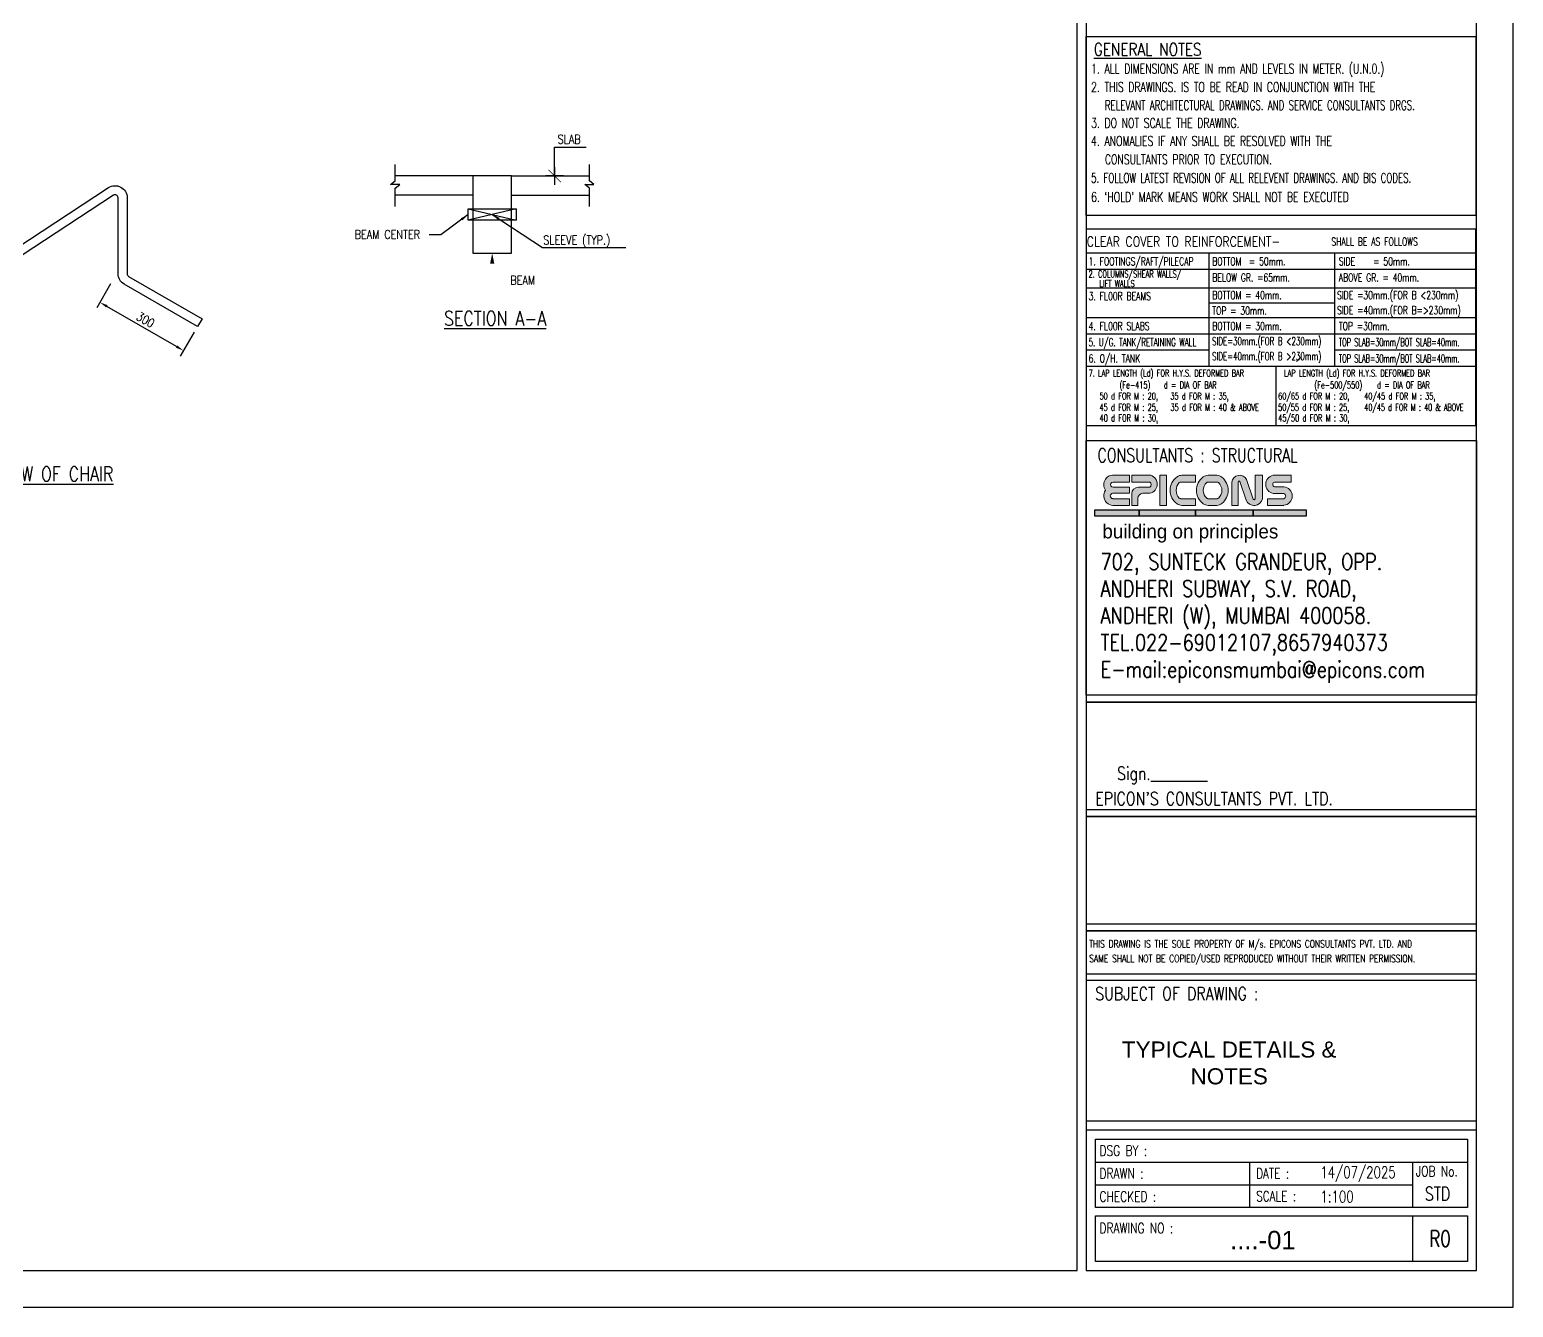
# Model space of a CAD drawing. Extents: x 324505 to 1272425, y -526289 to -156124.
# Drawn here: x 404063 to 450220, y -348663 to -308915 of the extents above; entities that cross this region are included whole.
import ezdxf
from ezdxf.enums import TextEntityAlignment as Align

# ---------------------------------------------------------------- set-up
doc = ezdxf.new("R2010")
doc.units = 0
doc.header["$LTSCALE"] = 500
doc.header["$MEASUREMENT"] = 0
doc.header["$PDMODE"] = 35
doc.header["$PDSIZE"] = -15
doc.layers.get('DEFPOINTS').update_dxf_attribs({"color": 4})
doc.layers.add('00 ECPL LOGO', color=250, linetype='Continuous', lineweight=20)
doc.layers.add('HEADING-TXT', color=1, linetype='Continuous', lineweight=25)
for name, color, linetype in [('CUTOUT2', 9, 'Continuous'), ('DIM', 5, 'Continuous'), ('DIM1', 5, 'Continuous'), ('note t', 2, 'Continuous'), ('notes', 1, 'Continuous'), ('REINFORCEMENT', 6, 'Continuous'), ('S-CONCRET LINE', 4, 'Continuous'), ('S-R.C.C. PILE CAP', 40, 'Continuous'), ('S-SLEEVE', 2, 'Continuous'), ('S-TEXT', 2, 'Continuous'), ('S-TEXT-1', 4, 'Continuous'), ('S-TITLE', 6, 'Continuous'), ('s_TITILE', 9, 'Continuous'), ('ss_TITILE', 9, 'Continuous'), ('TEXT1', 2, 'Continuous'), ('TITLE', 4, 'Continuous')]:
    doc.layers.add(name, color=color, linetype=linetype)
doc.styles.add('1PTT-GFC Sheet$0$1PTT-GFC Sheet$0$a-texts', font='simplex.shx', dxfattribs={"width": 0.75})
doc.styles.add('a-textb', font='arial.ttf')
doc.styles.add('a-texts', font='simplex.shx', dxfattribs={"width": 0.75})
doc.styles.add('D', font='simplex.shx', dxfattribs={"height": 200})
doc.styles.add('ROMANS', font='simplex.shx', dxfattribs={"width": 0.8, "height": 275, "bigfont": 'bigfont.shx'})
doc.styles.add('ROMENT', font='simplex.shx', dxfattribs={"bigfont": 'bigfont.shx'})
doc.styles.add('VA_ROOM_TEXT', font='GOTHIC.TTF')
doc.dimstyles.new('dim10', dxfattribs={"dimtxt": 250, "dimasz": 250, "dimexe": 200, "dimexo": 200, "dimgap": 100, "dimtad": 1, "dimdec": 0, "dimlfac": 0.1, "dimzin": 0, "dimdsep": 46, "dimtxsty": 'ROMANS', "dimcen": 0, "dimclrd": 5, "dimclre": 5, "dimclrt": 4, "dimadec": 0, "dimazin": 0, "dimtfac": 1, "dimtdec": 0, "dimtix": 1, "dimtofl": 0, "dimtmove": 2, "dimatfit": 3, "dimfxl": 0, "dimtolj": 1, "dimtzin": 0, "dimlwd": -1, "dimlwe": -1, "dimarcsym": 0})
doc.dimstyles.new('dim100', dxfattribs={"dimtxt": 250, "dimasz": 250, "dimexe": 200, "dimexo": 200, "dimgap": 100, "dimtad": 1, "dimdec": 0, "dimzin": 0, "dimdsep": 46, "dimtxsty": 'ROMANS', "dimcen": 0, "dimclrd": 5, "dimclre": 5, "dimclrt": 4, "dimadec": 0, "dimazin": 0, "dimtfac": 1, "dimtdec": 0, "dimtix": 1, "dimtofl": 0, "dimtmove": 2, "dimatfit": 3, "dimfxl": 0, "dimtolj": 1, "dimtzin": 0, "dimlwd": -1, "dimlwe": -1, "dimarcsym": 0})
doc.dimstyles.new('INT$7', dxfattribs={"dimtxt": 9, "dimasz": 8, "dimexe": 8, "dimexo": 3, "dimgap": 2, "dimtad": 1, "dimdec": 0, "dimzin": 0, "dimdsep": 46, "dimtxsty": 'ROMANS', "dimblk": 'DIMTICK', "dimcen": -0.25, "dimclrd": 5, "dimclre": 5, "dimclrt": 4, "dimadec": 0, "dimazin": 0, "dimtfac": 1, "dimtdec": 0, "dimtix": 1, "dimtofl": 0, "dimtmove": 2, "dimatfit": 3, "dimldrblk": 'DIMTICK', "dimfxl": 0, "dimtolj": 1, "dimtzin": 0, "dimarcsym": 0})

# ---------------------------------------------------------------- blocks, each defined once
blk = doc.blocks.new('zw$155A')
at = {"layer": '00 ECPL LOGO'}
h = blk.add_hatch(color=152, dxfattribs=at)
h.dxf.hatch_style = 1
h.paths.add_polyline_path([(79640, 17972), (79640, 18120), (79271, 18120, 0.261636), (79116, 18033, 0.285841), (79118, 17796, 0.344902), (79145, 17521, 0.204992), (79277, 17465), (79640, 17465), (79640, 17610), (79286, 17610, -1), (79277, 17727), (79640, 17727), (79640, 17861), (79286, 17861, -1), (79283, 17972)])
h = blk.add_hatch(color=152, dxfattribs=at)
h.dxf.hatch_style = 1
h.paths.add_polyline_path([(80107, 18120), (79689, 18120), (79689, 17972), (80086, 17972, -0.440545), (80086, 17861), (79834, 17861, 0.414214), (79689, 17716), (79689, 17465), (79825, 17465), (79825, 17618, -0.414214), (79934, 17727), (80086, 17727, 0.757811)])
h.paths.add_polyline_path([(80446, 18120), (80304, 18120), (80304, 17465), (80446, 17465)])
h.paths.add_polyline_path([(81081, 18120), (80782, 18120, 0.154275), (80677, 18087, 0.519672), (80677, 17498, 0.154275), (80782, 17465), (81081, 17465), (81081, 17610), (80750, 17610, -0.210356), (80723, 17622, -0.388707), (80723, 17960, -0.210356), (80750, 17972), (81081, 17972)])
h.paths.add_polyline_path([(81540, 18120), (81355, 18120, 0.159018), (81248, 18085, 0.507969), (81248, 17500, 0.159018), (81355, 17465), (81540, 17465, 0.173791), (81656, 17506, 0.472311), (81656, 18078, 0.173791)])
h.paths.add_polyline_path([(81553, 17972, -0.185052), (81577, 17962, -0.445894), (81577, 17619, -0.185052), (81553, 17610), (81348, 17610, -0.185052), (81323, 17619, -0.445894), (81323, 17962, -0.185052), (81348, 17972)], flags=16)
h.paths.add_polyline_path([(82190, 18031, 0.723435), (81870, 17972), (81870, 17465), (82011, 17465), (82011, 17972, -0.723435), (82047, 17986), (82181, 17579, 0.724077), (82538, 17610), (82538, 18120), (82376, 18120), (82376, 17612, -0.755661), (82333, 17598)])
h.paths.add_polyline_path([(83163, 18120), (82770, 18120, 0.823713), (82770, 17724), (83001, 17724, -0.713272), (83001, 17610), (82649, 17610), (82649, 17465), (83001, 17465, 0.900309), (83001, 17871), (82798, 17871, -0.746931), (82798, 17972), (83163, 17972)])
at = {"layer": 'S-TEXT'}
h = blk.add_hatch(color=142, dxfattribs=at)
h.dxf.hatch_style = 1
h.paths.add_polyline_path([(78890, 17369), (78890, 17231), (79850, 17231), (79850, 17369)])
h = blk.add_hatch(color=9, dxfattribs=at)
h.dxf.hatch_style = 1
h.paths.add_polyline_path([(79850, 17369), (81076, 17369), (81076, 17231), (79850, 17231)])
h = blk.add_hatch(color=142, dxfattribs=at)
h.dxf.hatch_style = 1
h.paths.add_polyline_path([(81076, 17231), (82333, 17231), (82333, 17369), (81076, 17369)])
h = blk.add_hatch(color=4, dxfattribs=at)
h.dxf.hatch_style = 1
h.paths.add_polyline_path([(82333, 17369), (82333, 17231), (83486, 17231), (83486, 17369)])
at = {"layer": '00 ECPL LOGO', "color": 152}
for p, q in [((79640, 18120, 0), (79271, 18120, 0)), ((80107, 18120, 0), (79689, 18120, 0)), ((80304, 18120, 0), (80446, 18120, 0)), ((80304, 18120, 0), (80304, 17465, 0)), ((80446, 18120, 0), (80446, 17465, 0)), ((80782, 18120, 0), (81081, 18120, 0)), ((81081, 17972, 0), (81081, 18120, 0)), ((81355, 18120, 0), (81540, 18120, 0)), ((82376, 18120, 0), (82538, 18120, 0)), ((82538, 18120, 0), (82376, 18120, 0)), ((82376, 18120, 0), (82376, 17610, 0)), ((82538, 18120, 0), (82538, 17610, 0)), ((82770, 18120, 0), (83163, 18120, 0)), ((83163, 18120, 0), (82770, 18120, 0)), ((83163, 17972, 0), (83163, 18120, 0)), ((79286, 17972, 0), (79640, 17972, 0)), ((79640, 17861, 0), (79286, 17861, 0)), ((79640, 17727, 0), (79640, 17861, 0)), ((80086, 17861, 0), (79834, 17861, 0)), ((80750, 17972, 0), (81081, 17972, 0)), ((81348, 17972, 0), (81553, 17972, 0)), ((81870, 17972, 0), (81870, 17465, 0)), ((82011, 17972, 0), (82011, 17465, 0)), ((82047, 17986, 0), (82181, 17579, 0)), ((82190, 18031, 0), (82333, 17598, 0)), ((82538, 17972, 0), (82538, 17972, 0)), ((82798, 17972, 0), (83163, 17972, 0)), ((83001, 17871, 0), (82798, 17871, 0)), ((79277, 17727, 0), (79640, 17727, 0)), ((79640, 17610, 0), (79277, 17610, 0)), ((79277, 17465, 0), (79640, 17465, 0)), ((79640, 17465, 0), (79640, 17610, 0)), ((79689, 17716, 0), (79689, 17465, 0)), ((79689, 17465, 0), (79825, 17465, 0)), ((79825, 17618, 0), (79825, 17465, 0)), ((79934, 17727, 0), (80086, 17727, 0)), ((80304, 17465, 0), (80446, 17465, 0)), ((80750, 17610, 0), (81081, 17610, 0)), ((80782, 17465, 0), (81081, 17465, 0)), ((81081, 17465, 0), (81081, 17610, 0)), ((81348, 17610, 0), (81553, 17610, 0)), ((81540, 17465, 0), (81355, 17465, 0)), ((81870, 17465, 0), (82011, 17465, 0)), ((82347, 17465, 0), (82376, 17465, 0)), ((82376, 17466, 0), (82376, 17465, 0)), ((82538, 17610, 0), (82538, 17610, 0)), ((82649, 17465, 0), (82649, 17610, 0)), ((82649, 17610, 0), (83001, 17610, 0)), ((82649, 17465, 0), (83001, 17465, 0)), ((82649, 17465, 0), (83001, 17465, 0)), ((83001, 17724, 0), (82770, 17724, 0))]:
    blk.add_line(p, q, dxfattribs=at)
at = {"layer": '00 ECPL LOGO', "color": 152, "elevation": 0}
for points in [[(79271, 18120), (79640, 18120), (79640, 17972)], [(80086, 17972), (79689, 17972), (79689, 18120), (80107, 18120)], [(80304, 18120), (80446, 18120)], [(80782, 18120), (81081, 18120)], [(81355, 18120), (81540, 18120)], [(82376, 18120), (82538, 18120)], [(82770, 18120), (83163, 18120)]]:
    blk.add_lwpolyline(points, dxfattribs=at)
at = {"layer": '00 ECPL LOGO', "color": 152}
for centre, radius, start, end in [((79271, 17938, 0), 182, 90, 148.648), ((80042, 17926, 0), 204, 282.7188, 71.3398), ((80782, 17938, 0), 182, 90, 125.0807), ((81355, 17938, 0), 182, 90, 126.1417), ((81540, 17938, 0), 182, 50.5638, 90), ((82040, 17949, 0), 171, 28.75, 172.2831), ((82808, 17922, 0), 201, 101.0425, 258.9575), ((79307, 17916, 0), 224, 148.648, 212.4563), ((79307, 17676, 0), 224, 147.5437, 223.6612), ((79284, 17916, 0), 55.4, 88.7637, 271.2363), ((79834, 17716, 0), 145, 90, 180), ((80036, 17916, 0), 75.1, 312.4487, 47.5513), ((80884, 17792, 0), 360, 125.0807, 234.9193), ((80908, 17791, 0), 250, 137.5171, 222.4829), ((80750, 17935, 0), 36.3, 90, 137.5171), ((81462, 17792, 0), 362, 126.1417, 233.8583), ((81477, 17791, 0), 231, 131.9364, 228.0636), ((81348, 17935, 0), 36.3, 90, 131.9364), ((81553, 17935, 0), 36.3, 48.0636, 90), ((81423, 17791, 0), 231, 311.9364, 48.0636), ((81420, 17792, 0), 370, 309.4362, 50.5638), ((82031, 17973, 0), 20.3, 40.0191, 183.5523), ((82813, 17921, 0), 52.5, 106.4856, 253.5144), ((82980, 17668, 0), 204, 276.006, 83.994), ((79277, 17647, 0), 182, 223.6612, 270), ((79282, 17669, 0), 58.8, 94.0242, 265.9758), ((79934, 17618, 0), 109, 90, 180), ((80782, 17647, 0), 182, 234.9193, 270), ((80750, 17647, 0), 36.3, 222.4829, 270), ((81355, 17647, 0), 182, 233.8583, 270), ((81348, 17647, 0), 36.3, 228.0636, 270), ((81540, 17647, 0), 182, 270, 309.4362), ((81553, 17647, 0), 36.3, 270, 311.9364), ((82355, 17653, 0), 189, 203.2219, 346.755), ((82352, 17611, 0), 23.9, 214.0796, 357.6127), ((82982, 17667, 0), 60.3, 289.0016, 70.9984)]:
    blk.add_arc(centre, radius, start, end, dxfattribs=at)
at = {"layer": 'DIM1', "color": 7}
blk.add_lwpolyline([(78700, 27673), (87187, 27673), (87187, 23777), (78700, 23777)], close=True, dxfattribs=at)
at = {"layer": 'notes', "color": 4}
blk.add_line((83278, 20599), (83368, 20682), dxfattribs=at)
at = {"layer": 'S-TEXT', "color": 7, "elevation": 0}
for points in [[(78890, 17369), (79850, 17369), (79850, 17231), (78890, 17231)], [(79850, 17369), (81076, 17369), (81076, 17231), (79850, 17231)], [(81076, 17369), (82333, 17369), (82333, 17231), (81076, 17231)], [(82333, 17369), (83486, 17369), (83486, 17231), (82333, 17231)]]:
    blk.add_lwpolyline(points, close=True, dxfattribs=at)
at = {"layer": 's_TITILE', "color": 1}
for p, q in [((78900, 2172), (78900, 3660)), ((78900, 3660), (87000, 3660)), ((87000, 3660), (87000, 2172)), ((78900, 3164), (87000, 3164)), ((82265, 2172), (82265, 3164)), ((85810, 2172), (85810, 3164)), ((78900, 2668), (85810, 2668)), ((87000, 2172), (78900, 2172)), ((78900, 1000), (78900, 1992)), ((78900, 1992), (87000, 1992)), ((85810, 1000), (85810, 1992)), ((87000, 1992), (87000, 1000)), ((87000, 1000), (78900, 1000))]:
    blk.add_line(p, q, dxfattribs=at)
at = {"layer": 's_TITILE', "color": 7}
blk.add_lwpolyline([(0, 0), (88000, 0), (88000, 58000), (0, 58000)], close=True, dxfattribs=at)
at = {"layer": 's_TITILE', "color": 1}
for points in [[(1300, 800), (78500, 800), (78500, 57200), (1300, 57200)], [(87200, 57200), (78700, 57200), (78700, 800), (87200, 800)], [(87200, 18877), (87200, 13333), (78700, 13333), (78700, 18877)], [(78700, 4060), (87200, 4060), (87200, 7119), (78700, 7119)], [(78700, 800), (87200, 800), (87200, 3860), (78700, 3860)]]:
    blk.add_lwpolyline(points, close=True, dxfattribs=at)
for points in [[(78700, 13178), (78700, 10842), (87200, 10842), (87200, 13178), (78700, 13178), (87200, 13178)], [(78700, 13178), (78700, 10842), (87200, 10842), (87200, 13178), (78700, 13178), (87200, 13178)], [(78700, 10687), (78700, 8351), (87200, 8351), (87200, 10687), (78700, 10687), (87200, 10687)], [(78700, 8196), (78700, 7266), (87200, 7266), (87200, 8196), (78700, 8196), (87200, 8196)]]:
    blk.add_lwpolyline(points, dxfattribs=at)
at = {"layer": 'TEXT1', "color": 5}
for p, q in [((87187, 22602), (78700, 22602)), ((87187, 22196), (78700, 22196)), ((87187, 22196), (78700, 22196)), ((84111, 21871), (81379, 21871)), ((87187, 21545), (78700, 21545)), ((87187, 21193), (78700, 21193)), ((87187, 21193), (78700, 21193)), ((81379, 20841), (78700, 20841)), ((87187, 20841), (84111, 20841)), ((87187, 20489), (78700, 20489))]:
    blk.add_line(p, q, dxfattribs=at)
at = {"layer": 'TITLE', "color": 0}
for p, q in [((87187, 22954), (78700, 22954)), ((81379, 20489), (81379, 22954)), ((84111, 20489), (84111, 22954)), ((82834, 19206), (82834, 20489))]:
    blk.add_line(p, q, dxfattribs=at)
blk.add_lwpolyline([(87187, 23476), (78700, 23476), (78700, 19206), (87187, 19206)], close=True, dxfattribs=at)
at = {"layer": '00 ECPL LOGO', "color": 152, "style": 'VA_ROOM_TEXT'}
blk.add_text('building on principles', height=306.82, dxfattribs=at).set_placement((79050, 16745, 0))
at = {"layer": 'HEADING-TXT', "color": 6, "style": 'ROMANS', "width": 0.8}
blk.add_text('%%UGENERAL NOTES', height=271.54, dxfattribs=at).set_placement((78865, 27259))
at = {"layer": 'note t', "style": 'D', "width": 0.8}
blk.add_text(' CLEAR COVER TO REINFORCEMENT- ', height=219.15, dxfattribs=at).set_placement((78591, 23099))
at = {"layer": 'notes', "color": 4, "style": 'ROMANS'}
for s, height, width, p in [('1. ALL DIMENSIONS ARE IN mm AND LEVELS IN METER. (U.N.0.)', 211.2, 0.7, (78805, 26869)), ('2. THIS DRAWINGS. IS TO BE READ IN CONJUNCTION WITH THE', 211.2, 0.7, (78805, 26470)), ('RELEVANT ARCHITECTURAL DRAWINGS. AND SERVICE CONSULTANTS DRGS.', 211.2, 0.65, (79106, 26072)), ('3. DO NOT SCALE THE DRAWING. ', 211.2, 0.7, (78805, 25686)), ('4. ANOMALIES IF ANY SHALL BE RESOLVED WITH THE', 211.2, 0.7, (78805, 25294)), ('CONSULTANTS PRIOR TO EXECUTION.', 211.2, 0.7, (79106, 24893)), ('5. FOLLOW LATEST REVISION OF ALL RELEVENT DRAWINGS. AND BIS CODES.', 211.2, 0.65, (78805, 24491)), ("6. `HOLD' MARK MEANS WORK SHALL NOT BE EXECUTED", 211.2, 0.7, (78805, 24075)), ('SHALL BE AS FOLLOWS', 174.32, 0.7, (84037, 23120)), ('50 d FOR M : 20,', 149.42, 0.7, (78989, 19769, -112947)), ('35 d FOR M : 35,', 149.42, 0.7, (80531, 19768, -112947)), ('60/65 d FOR M : 20,', 149.42, 0.7, (82878, 19769, -112947)), ('40/45 d FOR M : 35,', 149.42, 0.7, (84753, 19768, -112947)), ('45 d FOR M : 25,', 149.42, 0.7, (78988, 19525, -112947)), ('40 d FOR M : 30,', 149.42, 0.7, (78991, 19291, -112947)), ('35 d FOR M : 40 & ABOVE', 149.42, 0.7, (80534, 19526, -112947)), ('50/55 d FOR M : 25,', 149.42, 0.7, (82877, 19525, -112947)), ('45/50 d FOR M : 30,', 149.42, 0.7, (82881, 19291, -112947)), ('40/45 d FOR M : 40 & ABOVE', 149.42, 0.65, (84756, 19526, -112947))]:
    blk.add_text(s, height=height, dxfattribs=dict(at, width=width)).set_placement(p)
for s, height, width, p in [('1. FOOTINGS/RAFT/PILECAP', 174.32, 0.7, (78751, 22778)), ('BOTTOM  = 50mm.', 174.32, 0.7, (81444, 22778)), ('SIDE    = 50mm.', 174.32, 0.7, (84200, 22778)), ('2. COLUMNS/SHEAR WALLS/', 149.42, 0.7, (78751, 22503)), ('LIFT WALLS', 149.4, 0.7, (78987, 22296)), ('BELOW GR. =65mm.', 174.32, 0.7, (81444, 22426)), ('ABOVE GR. = 40mm.', 174.32, 0.7, (84200, 22426)), ('3. FL00R BEAMS ', 174.32, 0.7, (78751, 22020)), ('BOTTOM = 40mm.', 174.32, 0.7, (81444, 22043)), ('SIDE =30mm.(FOR B <230mm)', 174.32, 0.7, (84159, 22043)), ('TOP = 30mm.', 174.32, 0.7, (81444, 21705)), ('SIDE =40mm.(FOR B=>230mm)', 174.32, 0.7, (84159, 21714)), ('4. FL00R SLABS ', 174.32, 0.7, (78751, 21369)), ('BOTTOM = 30mm.', 174.32, 0.7, (81444, 21369)), ('TOP =30mm.', 174.3, 0.7, (84200, 21369)), ('5. U/G. TANK/RETAINING WALL', 174.32, 0.65, (78751, 21017)), ('SIDE=30mm.(FOR B <230mm)', 174.32, 0.65, (81440, 21040)), ('TOP SLAB=30mm/BOT SLAB=40mm.', 174.32, 0.6, (84200, 21017)), ('6. O/H. TANK', 174.32, 0.7, (78751, 20665)), ('SIDE=40mm.(FOR B >230mm)', 174.32, 0.65, (81440, 20711)), ('TOP SLAB=30mm/BOT SLAB=40mm.', 174.32, 0.6, (84200, 20665)), ('7. LAP LENGTH (Ld) FOR H.Y.S. DEFORMED BAR', 149.42, 0.7, (78751, 20344)), ('LAP LENGTH (Ld) FOR H.Y.S. DEFORMED BAR', 149.42, 0.7, (83008, 20344)), ('(Fe-415)   d = DIA OF BAR', 149.42, 0.7, (79425, 20085)), ('(Fe-500/550)   d = DIA OF BAR', 149.42, 0.7, (83669, 20085))]:
    blk.add_text(s, height=height, dxfattribs=dict(at, width=width)).set_placement(p, align=Align.MIDDLE_LEFT)
at = {"layer": 'S-TEXT-1', "insert": (79013, 16414), "char_height": 352.07, "width": 7521.74, "attachment_point": 1, "style": 'ROMANS'}
blk.add_mtext('702, SUNTECK GRANDEUR, OPP. ANDHERI SUBWAY, S.V. ROAD,\\PANDHERI (W), MUMBAI 400058.\\PTEL.022-69012107,8657940373\\PE-mail:epiconsmumbai@epicons.com', dxfattribs=at)
at = {"layer": 's_TITILE', "color": 2, "style": '1PTT-GFC Sheet$0$1PTT-GFC Sheet$0$a-texts', "width": 0.75}
for s, height, p in [('CONSULTANTS : STRUCTURAL', 300, (78945, 18406)), ('DSG BY :', 225, (78989, 3299)), ('DRAWN :', 225, (78989, 2803)), ('DATE :', 225, (82397, 2803)), ('JOB No.', 225, (85878, 2850)), ('CHECKED :', 225, (78989, 2298)), ('SCALE :', 225, (82397, 2307)), ('DRAWING NO :', 225, (78991, 1613))]:
    blk.add_text(s, height=height, dxfattribs=at).set_placement(p)
at = {"layer": 's_TITILE', "color": 2, "style": '1PTT-GFC Sheet$0$1PTT-GFC Sheet$0$a-texts', "width": 0.8}
blk.add_text('Sign.________ ', height=281.6, dxfattribs=at).set_placement((80433, 11586), align=Align.MIDDLE)
at = {"layer": 's_TITILE', "color": 2, "style": 'ROMANS', "width": 0.8}
for s, p in [("EPICON'S CONSULTANTS PVT. LTD.", (78896, 11080)), ('SUBJECT OF DRAWING :', (78896, 6833))]:
    blk.add_text(s, height=281.6, dxfattribs=at).set_placement(p, align=Align.MIDDLE_LEFT)
at = {"layer": 'ss_TITILE', "color": 2, "style": 'a-texts', "width": 0.75}
blk.add_text('1:100', height=250, dxfattribs=at).set_placement((83799, 2285))
blk.add_text('R0', height=350, dxfattribs=at).set_placement((86405, 1496), align=Align.MIDDLE_CENTER)
at = {"layer": 'TEXT1', "style": 'ROMANS', "width": 0.75}
for s, p in [('THIS DRAWING IS THE SOLE PROPERTY OF M/s. EPICONS CONSULTANTS PVT. LTD. AND', (78764, 7834)), ('SAME SHALL NOT BE COPIED/USED REPRODUCED WITHOUT THEIR WRITTEN PERMISSION.', (78764, 7516))]:
    blk.add_text(s, height=160, dxfattribs=at).set_placement(p)
blk = doc.blocks.new('DIMTICK')
for p, q in [((-1, 0), (1, 0)), ((0, 1), (0, -1))]:
    blk.add_line(p, q)
at = {"color": 2, "const_width": 0.1}
blk.add_lwpolyline([(0.71, 0.71), (-0.71, -0.71)], dxfattribs=at)
blk = doc.blocks.new('*D1186')
at = {"layer": 'DEFPOINTS', "color": 0}
for p in [(406682, -316650), (406250, -317399), (409281, -318150)]:
    blk.add_point(p, dxfattribs=at)
at = {"layer": 'DIM', "color": 5, "ltscale": 500}
for p, q in [((406582, -316824), (406150, -317572)), ((408632, -318774), (406467, -317524)), ((409181, -318324), (408748, -319072))]:
    blk.add_line(p, q, dxfattribs=at)
at = {"layer": 'DIM', "color": 5}
for points in [[(406487, -317488), (406446, -317560), (406250, -317399)], [(408611, -318810), (408653, -318738), (408848, -318899)]]:
    blk.add_solid(points, dxfattribs=at)
at = {"layer": 'DIM', "color": 4, "insert": (407668, -317944), "char_height": 275, "attachment_point": 5, "rotation": 330, "style": 'ROMANS'}
blk.add_mtext('\\A1;300', dxfattribs=at)

msp = doc.modelspace()

# ---------------------------------------------------------------- linework, layer by layer
at = {"layer": 'CUTOUT2', "linetype": 'Continuous'}
for points in [[(415429.062, -314414.24), (415429.074, -313846.972), (415574.672, -313734.488), (415284.749, -313734.488), (415429.074, -313619.153), (415429.057, -313106.859)], [(421474.779, -314414.24), (421474.767, -313846.972), (421329.168, -313734.488), (421619.091, -313734.488), (421474.767, -313619.153), (421474.783, -313106.859)]]:
    msp.add_lwpolyline(points, dxfattribs=at)
at = {"layer": 'DIM', "ltscale": 2, "flags": 128}
msp.add_lwpolyline([(418932.215, -316753.868, 0, 0, 0), (418451.92, -316753.868, 0, 0, 0), (418451.92, -315866.46, 0, 132, 0), (418451.92, -316196.241, 132, 132, 0)], format="xyseb", dxfattribs=at)
at = {"layer": 'REINFORCEMENT'}
msp.add_lwpolyline([(409287.478, -318154.352), (407001.393, -316834.48, -0.267949192), (406813.893, -316509.72), (406813.893, -314143.718, 0.596698478), (406668.675, -314065.359), (398834.615, -319210.955, 0.252584648), (398792.333, -319289.314), (398792.333, -321476.707, -0.577350269), (398229.833, -321801.467), (395853.259, -320429.352), (395993.884, -320185.782), (398370.458, -321557.897, 0.577350269), (398511.083, -321476.707), (398511.083, -319289.314, -0.252584648), (398680.211, -318975.878), (406514.271, -313830.283, -0.596698478), (407095.143, -314143.718), (407095.143, -316509.72, 0.267949192), (407142.018, -316590.91), (409428.103, -317910.782), (409287.478, -318154.352)], format="xyb", dxfattribs=at)
at = {"layer": 'S-CONCRET LINE'}
for p, q in [((417851.92, -313466.46), (415429.057, -313466.46)), ((419051.92, -313466.46), (421474.783, -313466.46)), ((417851.92, -314066.46), (415429.057, -314066.46)), ((419051.92, -314066.46), (421474.783, -314066.46))]:
    msp.add_line(p, q, dxfattribs=at)
msp.add_lwpolyline([(417851.92, -315866.46), (419051.92, -315866.46), (419051.92, -313466.46), (417851.92, -313466.46)], close=True, dxfattribs=at)
at = {"layer": 'S-SLEEVE'}
for p, q in [((417701.92, -314493.811), (419201.92, -314839.109)), ((419201.92, -314493.811), (417701.92, -314839.109))]:
    msp.add_line(p, q, dxfattribs=at)
msp.add_lwpolyline([(417701.92, -314493.811), (419201.92, -314493.811), (419201.92, -314839.109), (417701.92, -314839.109)], close=True, dxfattribs=at)

# ---------------------------------------------------------------- block references
at = {"xscale": 1.428571428571429, "yscale": 1.428571428571429, "zscale": 1.428571428571429}
msp.add_blockref('zw$155A', (324505.224, -348663.35), dxfattribs=at)

# ---------------------------------------------------------------- texts
at = {"layer": 'S-TEXT-1', "style": 'ROMENT', "width": 0.8}
for s, p in [('SLAB', (420489.807, -312462.729)), ('BEAM CENTER', (414172.317, -315423.302)), ('SLEEVE (TYP.)', (420043.608, -315598.308)), ('BEAM', (419014.557, -316847.436))]:
    msp.add_text(s, height=275, dxfattribs=at).set_placement(p)
at = {"layer": 'S-TITLE', "style": 'ROMANS', "width": 0.8}
msp.add_text('%%USECTION A-A', height=450, dxfattribs=at).set_placement((418543.439, -317895.652), align=Align.MIDDLE_CENTER)
msp.add_text('%%UISOMETRIC VIEW OF CHAIR', height=450, dxfattribs=at).set_placement((403535.625, -322734.986), align=Align.MIDDLE)
at = {"layer": 's_TITILE', "color": 2, "style": '1PTT-GFC Sheet$0$1PTT-GFC Sheet$0$a-texts', "width": 0.75}
msp.add_text('STD', height=428.5714, dxfattribs=at).set_placement((447469.977, -344915.056), align=Align.TOP_LEFT)
at = {"layer": 'ss_TITILE', "color": 2, "style": 'a-texts', "width": 0.75}
msp.add_text('14/07/2025', height=357.1429, dxfattribs=at).set_placement((444217.737, -344642.413))
at = {"layer": 'ss_TITILE', "color": 2, "style": 'a-textb'}
msp.add_text('....-01', height=571.4286, dxfattribs=at).set_placement((441408.512, -346855.821))
at = {"layer": 'ss_TITILE', "color": 2, "insert": (441380.555, -341062.779), "char_height": 500, "width": 8180.92171, "attachment_point": 5, "style": 'a-textb'}
msp.add_mtext('TYPICAL DETAILS & NOTES', dxfattribs=at)

# ---------------------------------------------------------------- dimensions: what is measured, and where the dimension line sits
at = {"layer": 'DIM', "ltscale": 500}
dim = msp.add_aligned_dim(p1=(409280.564, -318150.36), p2=(406682.488, -316650.36), distance=864.736, dimstyle='dim10', dxfattribs=at)
dim.commit()
dim.dimension.update_dxf_attribs({"geometry": '*D1186', "text_midpoint": (407667.908, -317943.563)})

# ---------------------------------------------------------------- leaders
at = {"layer": 'DIM'}
msp.add_leader([(420393.713, -313466.46), (420393.713, -312574.533), (421374.592, -312574.533)], dimstyle='INT$7', override={"dimasz": 275, "dimgap": 2, "dimtad": 0, "dimfxl": 0.18}, dxfattribs=at)
at = {"layer": 'S-CONCRET LINE'}
msp.add_leader([(417701.92, -314666.46), (416852.073, -315302.057), (416490.034, -315302.057)], dimstyle='dim100', override={"dimgap": 100, "dimtad": 0, "dimarcsym": 1}, dxfattribs=at)
at = {"layer": 'S-R.C.C. PILE CAP'}
msp.add_leader([(418451.92, -314666.46), (420016.479, -315697.033), (422606.839, -315697.033)], dimstyle='dim100', override={"dimgap": 100, "dimtad": 0, "dimarcsym": 1}, dxfattribs=at)

doc.saveas('drawing.dxf')
